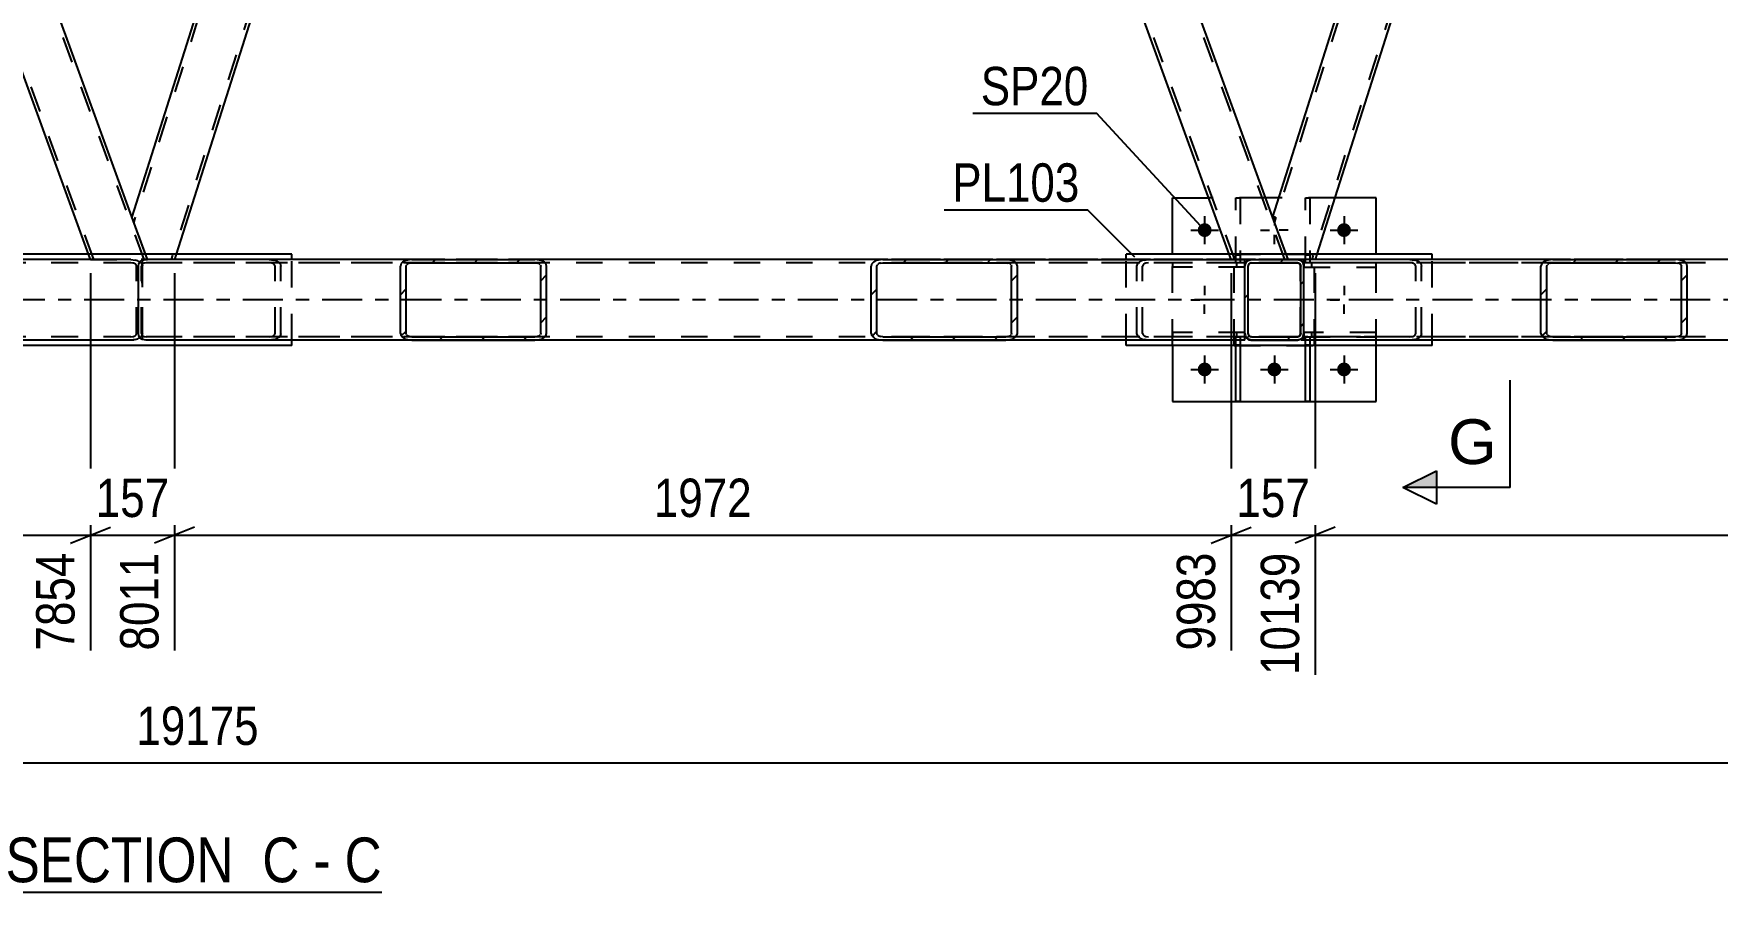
# Model space of a CAD drawing. Header units: millimetres. Extents: x -834 to 355, y -855 to -14.
# Drawn here: x -442.4 to -316.7, y -431.3 to -367.3 of the extents above; entities that cross this region are included whole.
import ezdxf

# ---------------------------------------------------------------- set-up
doc = ezdxf.new("R2010")
doc.units = ezdxf.units.MM
doc.linetypes.add('DXK_LINE_DOT2', pattern=[3.9198, 1.9599, -1.9599])
doc.linetypes.add('DXK_LINE_DOT3', pattern=[5.9187, 2.979, -0.9799, 0.9799, -0.9799])
doc.styles.add('Arial', font='ARIAL.TTF', dxfattribs={"height": 0.2})
doc.styles.add('Arial Narrow', font='ARIALN.TTF', dxfattribs={"height": 0.2})

# ---------------------------------------------------------------- blocks, each defined once
blk = doc.blocks.new('Unknown-570384938-23 - 35208')
at = {"color": 6, "linetype": 'Continuous'}
blk.add_line((-444.48, -431.34), (-416.41, -431.34), dxfattribs=at)
at = {"color": 0, "linetype": 'Continuous'}
for points in [[(-426.37, -430.59), (-426.37, -427.09), (-444.48, -427.09), (-444.48, -430.59)], [(-422.55, -430.59), (-422.55, -427.09), (-425.32, -427.09), (-425.32, -430.59)], [(-420.23, -430.59), (-420.23, -427.09), (-421.5, -427.09), (-421.5, -430.59)], [(-416.41, -430.59), (-416.41, -427.09), (-419.18, -427.09), (-419.18, -430.59)]]:
    blk.add_wipeout(points, dxfattribs=at)
at = {"color": 7, "linetype": 'Continuous', "style": 'Arial Narrow'}
for s, p in [('SECTION ', (-444.48, -430.59)), ('C', (-425.32, -430.59)), ('C', (-419.18, -430.59)), ('-', (-421.5, -430.59))]:
    blk.add_text(s, height=3.34, dxfattribs=at).set_placement(p)
blk = doc.blocks.new('Part-570384938-35345 - 35208')
at = {"color": 2, "linetype": 'Continuous'}
for p, q in [((-423.13, -383.72), (-445.99, -383.72)), ((-445.99, -384.12), (-445.99, -383.72)), ((-423.13, -384.12), (-423.13, -383.72)), ((-445.99, -390.52), (-445.99, -390.12)), ((-423.13, -390.52), (-445.99, -390.52)), ((-423.13, -390.52), (-423.13, -390.12))]:
    blk.add_line(p, q, dxfattribs=at)
at = {"color": 7, "linetype": 'DXK_LINE_DOT2'}
for p, q in [((-445.99, -390.12), (-445.99, -384.12)), ((-423.13, -390.12), (-423.13, -384.12))]:
    blk.add_line(p, q, dxfattribs=at)
blk = doc.blocks.new('Part-570384938-35337 - 35208')
at = {"linetype": 'Continuous'}
h = blk.add_hatch(dxfattribs=at)
h.set_pattern_fill('', scale=0.7, style=0, pattern_type=0)
h.set_pattern_definition([(45, (-414.9538, -389.8246), (-1.57154, 1.57154), [])])
h.paths.add_polyline_path([(-415.02, -389.64), (-414.95, -389.82), (-414.76, -389.98), (-414.48, -390.08), (-414.15, -390.12), (-404.98, -390.12), (-404.64, -390.08), (-404.36, -389.98), (-404.17, -389.82), (-404.1, -389.64), (-404.1, -384.6), (-404.17, -384.42), (-404.36, -384.26), (-404.64, -384.16), (-404.98, -384.12), (-414.15, -384.12), (-414.48, -384.16), (-414.76, -384.26), (-414.95, -384.42), (-415.02, -384.6)])
h.paths.add_polyline_path([(-414.55, -384.51), (-414.46, -384.43), (-414.31, -384.38), (-414.15, -384.36), (-404.98, -384.36), (-404.81, -384.38), (-404.67, -384.43), (-404.57, -384.51), (-404.54, -384.6), (-404.54, -389.64), (-404.57, -389.73), (-404.67, -389.81), (-404.81, -389.86), (-404.98, -389.88), (-414.15, -389.88), (-414.31, -389.86), (-414.46, -389.81), (-414.55, -389.73), (-414.58, -389.64), (-414.58, -384.6)])
at = {"color": 2, "linetype": 'Continuous'}
for p, q in [((-434.56, -384.6), (-434.53, -384.42)), ((-434.53, -384.42), (-434.43, -384.26)), ((-434.43, -384.26), (-434.29, -384.16)), ((-434.29, -384.16), (-434.27, -384.15)), ((-434.27, -384.15), (-433.98, -384.12)), ((-414.15, -384.12), (-433.98, -384.12)), ((-414.95, -384.42), (-415.02, -384.6)), ((-414.58, -384.6), (-414.55, -384.51)), ((-414.15, -384.12), (-414.48, -384.16)), ((-414.31, -384.38), (-414.15, -384.36)), ((-414.15, -384.12), (-404.98, -384.12)), ((-414.15, -384.36), (-404.98, -384.36)), ((-404.64, -384.16), (-404.98, -384.12)), ((-404.98, -384.36), (-404.81, -384.38)), ((-404.57, -384.51), (-404.54, -384.6)), ((-404.1, -384.6), (-404.17, -384.42)), ((-434.56, -389.64), (-434.56, -384.6)), ((-415.02, -389.64), (-415.02, -384.6)), ((-414.58, -389.64), (-414.58, -384.6)), ((-404.54, -389.64), (-404.54, -384.6)), ((-404.1, -389.64), (-404.1, -384.6)), ((-434.53, -389.82), (-434.56, -389.64)), ((-434.43, -389.98), (-434.53, -389.82)), ((-434.29, -390.08), (-434.43, -389.98)), ((-434.27, -390.09), (-434.29, -390.08)), ((-433.98, -390.12), (-434.27, -390.09)), ((-414.15, -390.12), (-433.98, -390.12)), ((-415.02, -389.64), (-414.95, -389.82)), ((-414.55, -389.73), (-414.58, -389.64)), ((-414.48, -390.08), (-414.15, -390.12)), ((-414.15, -389.88), (-414.31, -389.86)), ((-414.15, -389.88), (-404.98, -389.88)), ((-414.15, -390.12), (-404.98, -390.12)), ((-404.81, -389.86), (-404.98, -389.88)), ((-404.98, -390.12), (-404.64, -390.08)), ((-404.54, -389.64), (-404.57, -389.73)), ((-404.17, -389.82), (-404.1, -389.64))]:
    blk.add_line(p, q, dxfattribs=at)
at = {"color": 7, "linetype": 'DXK_LINE_DOT2'}
for p, q in [((-434.32, -384.51), (-434.34, -384.6)), ((-434.28, -384.43), (-434.32, -384.51)), ((-434.14, -384.38), (-434.28, -384.43)), ((-434.28, -389.81), (-434.28, -384.43)), ((-434.27, -390.09), (-434.27, -384.15)), ((-433.98, -384.36), (-434.14, -384.38)), ((-404.98, -384.36), (-433.98, -384.36)), ((-424.8, -384.12), (-424.47, -384.16)), ((-424.64, -384.38), (-424.8, -384.36)), ((-424.37, -384.6), (-424.4, -384.51)), ((-424, -384.42), (-423.93, -384.6)), ((-404.98, -384.12), (-414.15, -384.12)), ((-434.34, -389.64), (-434.34, -384.6)), ((-424.37, -389.64), (-424.37, -384.6)), ((-423.93, -389.64), (-423.93, -384.6)), ((-434.34, -389.64), (-434.32, -389.73)), ((-434.32, -389.73), (-434.28, -389.81)), ((-434.28, -389.81), (-434.14, -389.86)), ((-434.14, -389.86), (-433.98, -389.88)), ((-404.98, -389.88), (-433.98, -389.88)), ((-424.8, -389.88), (-424.64, -389.86)), ((-424.47, -390.08), (-424.8, -390.12)), ((-424.4, -389.73), (-424.37, -389.64)), ((-423.93, -389.64), (-424, -389.82)), ((-404.98, -390.12), (-414.15, -390.12))]:
    blk.add_line(p, q, dxfattribs=at)
for centre, radius, start, end in [((-424.71, -384.78), 0.409, 41.9363, 80.4819), ((-424.61, -384.96), 0.817, 41.9363, 80.4819), ((-424.71, -389.46), 0.409, 279.5182, 318.0638), ((-424.61, -389.28), 0.817, 279.5182, 318.0638)]:
    blk.add_arc(centre, radius, start, end, dxfattribs=at)
at = {"color": 2, "linetype": 'Continuous'}
for centre, radius, start, end in [((-414.35, -384.96), 0.817, 99.5182, 138.0638), ((-414.25, -384.78), 0.409, 99.5182, 138.0638), ((-404.88, -384.78), 0.409, 41.9363, 80.4819), ((-404.78, -384.96), 0.817, 41.9363, 80.4819), ((-414.35, -389.28), 0.817, 221.9363, 260.4819), ((-414.25, -389.46), 0.409, 221.9363, 260.4819), ((-404.88, -389.46), 0.409, 279.5182, 318.0638), ((-404.78, -389.28), 0.817, 279.5182, 318.0638)]:
    blk.add_arc(centre, radius, start, end, dxfattribs=at)
blk = doc.blocks.new('Part-570384938-35296 - 35208')
at = {"color": 7, "linetype": 'DXK_LINE_DOT2'}
for p, q in [((-392.07, -265.12), (-396.32, -265.12)), ((-396.32, -265.12), (-396.28, -265.12)), ((-395.16, -268.33), (-396.32, -265.12)), ((-352.75, -384.12), (-396.07, -265.12)), ((-349.01, -384.12), (-392.32, -265.12)), ((-391.92, -265.52), (-392.07, -265.12)), ((-348.75, -384.12), (-349.92, -380.92)), ((-353.01, -384.12), (-353.16, -383.72)), ((-353.01, -384.12), (-348.75, -384.12))]:
    blk.add_line(p, q, dxfattribs=at)
at = {"color": 2, "linetype": 'Continuous'}
for p, q in [((-349.92, -380.92), (-391.92, -265.52)), ((-353.16, -383.72), (-395.16, -268.33))]:
    blk.add_line(p, q, dxfattribs=at)
blk = doc.blocks.new('Part-570384938-35277 - 35208')
at = {"linetype": 'Continuous'}
h = blk.add_hatch(dxfattribs=at)
h.set_pattern_fill('', scale=0.7, style=0, pattern_type=0)
h.set_pattern_definition([(45, (-379.8158, -389.8246), (-1.57154, 1.57154), [])])
h.paths.add_polyline_path([(-379.88, -389.64), (-379.82, -389.82), (-379.63, -389.98), (-379.34, -390.08), (-379.01, -390.12), (-369.84, -390.12), (-369.5, -390.08), (-369.22, -389.98), (-369.03, -389.82), (-368.96, -389.64), (-368.96, -384.6), (-369.03, -384.42), (-369.22, -384.26), (-369.5, -384.16), (-369.84, -384.12), (-379.01, -384.12), (-379.34, -384.16), (-379.63, -384.26), (-379.82, -384.42), (-379.88, -384.6)])
h.paths.add_polyline_path([(-379.41, -384.51), (-379.32, -384.43), (-379.18, -384.38), (-379.01, -384.36), (-369.84, -384.36), (-369.67, -384.38), (-369.53, -384.43), (-369.43, -384.51), (-369.4, -384.6), (-369.4, -389.64), (-369.43, -389.73), (-369.53, -389.81), (-369.67, -389.86), (-369.84, -389.88), (-379.01, -389.88), (-379.18, -389.86), (-379.32, -389.81), (-379.41, -389.73), (-379.45, -389.64), (-379.45, -384.6)])
at = {"color": 2, "linetype": 'Continuous'}
for p, q in [((-379.82, -384.42), (-379.88, -384.6)), ((-379.45, -384.6), (-379.41, -384.51)), ((-379.01, -384.12), (-379.34, -384.16)), ((-379.18, -384.38), (-379.01, -384.36)), ((-379.01, -384.12), (-369.84, -384.12)), ((-379.01, -384.36), (-369.84, -384.36)), ((-369.84, -384.12), (-351.98, -384.12)), ((-369.5, -384.16), (-369.84, -384.12)), ((-369.84, -384.36), (-369.67, -384.38)), ((-369.43, -384.51), (-369.4, -384.6)), ((-368.96, -384.6), (-369.03, -384.42)), ((-351.98, -384.12), (-351.98, -384.16)), ((-351.98, -384.6), (-351.98, -384.16)), ((-379.88, -389.64), (-379.88, -384.6)), ((-379.45, -389.64), (-379.45, -384.6)), ((-369.4, -389.64), (-369.4, -384.6)), ((-368.96, -389.64), (-368.96, -384.6)), ((-379.88, -389.64), (-379.82, -389.82)), ((-379.41, -389.73), (-379.45, -389.64)), ((-379.34, -390.08), (-379.01, -390.12)), ((-379.01, -389.88), (-379.18, -389.86)), ((-379.01, -389.88), (-369.84, -389.88)), ((-379.01, -390.12), (-369.84, -390.12)), ((-369.67, -389.86), (-369.84, -389.88)), ((-369.84, -390.12), (-369.5, -390.08)), ((-351.98, -390.12), (-369.84, -390.12)), ((-369.4, -389.64), (-369.43, -389.73)), ((-369.03, -389.82), (-368.96, -389.64)), ((-351.98, -390.12), (-351.98, -389.64))]:
    blk.add_line(p, q, dxfattribs=at)
at = {"color": 7, "linetype": 'DXK_LINE_DOT2'}
for p, q in [((-379.01, -384.12), (-369.84, -384.12)), ((-351.98, -384.36), (-379.01, -384.36)), ((-360.05, -384.6), (-359.99, -384.42)), ((-359.58, -384.51), (-359.62, -384.6)), ((-359.51, -384.16), (-359.18, -384.12)), ((-359.18, -384.36), (-359.35, -384.38)), ((-360.05, -389.64), (-360.05, -384.6)), ((-359.62, -389.64), (-359.62, -384.6)), ((-351.98, -389.64), (-351.98, -384.6)), ((-351.98, -389.88), (-379.01, -389.88)), ((-369.84, -390.12), (-379.01, -390.12)), ((-359.99, -389.82), (-360.05, -389.64)), ((-359.62, -389.64), (-359.58, -389.73)), ((-359.18, -390.12), (-359.51, -390.08)), ((-359.35, -389.86), (-359.18, -389.88)), ((-351.98, -390.12), (-351.98, -389.88))]:
    blk.add_line(p, q, dxfattribs=at)
at = {"color": 2, "linetype": 'Continuous'}
for centre, radius, start, end in [((-379.21, -384.96), 0.817, 99.5182, 138.0638), ((-379.11, -384.78), 0.409, 99.5182, 138.0638), ((-369.74, -384.78), 0.409, 41.9363, 80.4819), ((-369.64, -384.96), 0.817, 41.9363, 80.4819), ((-379.21, -389.28), 0.817, 221.9363, 260.4819), ((-379.11, -389.46), 0.409, 221.9363, 260.4819), ((-369.74, -389.46), 0.409, 279.5182, 318.0638), ((-369.64, -389.28), 0.817, 279.5182, 318.0638)]:
    blk.add_arc(centre, radius, start, end, dxfattribs=at)
at = {"color": 7, "linetype": 'DXK_LINE_DOT2'}
for centre, radius, start, end in [((-359.38, -384.96), 0.817, 99.5182, 138.0638), ((-359.28, -384.78), 0.409, 99.5182, 138.0638), ((-359.38, -389.28), 0.817, 221.9363, 260.4819), ((-359.28, -389.46), 0.409, 221.9363, 260.4819)]:
    blk.add_arc(centre, radius, start, end, dxfattribs=at)
blk = doc.blocks.new('Part-570384938-35279 - 35208')
at = {"linetype": 'Continuous'}
h = blk.add_hatch(dxfattribs=at)
h.set_pattern_fill('', scale=0.7, style=0, pattern_type=0)
h.set_pattern_definition([(45, (-464.95, -389.8246), (-1.57154, 1.57154), [])])
h.paths.add_polyline_path([(-465.02, -389.64), (-464.95, -389.82), (-464.76, -389.98), (-464.48, -390.08), (-464.14, -390.12), (-454.97, -390.12), (-454.64, -390.08), (-454.35, -389.98), (-454.16, -389.82), (-454.1, -389.64), (-454.1, -384.6), (-454.16, -384.42), (-454.35, -384.26), (-454.64, -384.16), (-454.97, -384.12), (-464.14, -384.12), (-464.48, -384.16), (-464.76, -384.26), (-464.95, -384.42), (-465.02, -384.6)])
h.paths.add_polyline_path([(-464.55, -384.51), (-464.45, -384.43), (-464.31, -384.38), (-464.14, -384.36), (-454.97, -384.36), (-454.8, -384.38), (-454.66, -384.43), (-454.57, -384.51), (-454.54, -384.6), (-454.54, -389.64), (-454.57, -389.73), (-454.66, -389.81), (-454.8, -389.86), (-454.97, -389.88), (-464.14, -389.88), (-464.31, -389.86), (-464.45, -389.81), (-464.55, -389.73), (-464.58, -389.64), (-464.58, -384.6)])
at = {"color": 2, "linetype": 'Continuous'}
for p, q in [((-464.95, -384.42), (-465.02, -384.6)), ((-464.58, -384.6), (-464.55, -384.51)), ((-464.14, -384.12), (-464.48, -384.16)), ((-464.31, -384.38), (-464.14, -384.36)), ((-464.14, -384.12), (-454.97, -384.12)), ((-464.14, -384.36), (-454.97, -384.36)), ((-435.14, -384.12), (-454.97, -384.12)), ((-454.64, -384.16), (-454.97, -384.12)), ((-454.97, -384.36), (-454.8, -384.38)), ((-454.57, -384.51), (-454.54, -384.6)), ((-454.1, -384.6), (-454.16, -384.42)), ((-435.14, -384.12), (-434.81, -384.16)), ((-465.02, -389.64), (-465.02, -384.6)), ((-464.58, -389.64), (-464.58, -384.6)), ((-454.54, -389.64), (-454.54, -384.6)), ((-454.1, -389.64), (-454.1, -384.6)), ((-465.02, -389.64), (-464.95, -389.82)), ((-464.55, -389.73), (-464.58, -389.64)), ((-464.48, -390.08), (-464.14, -390.12)), ((-464.14, -389.88), (-464.31, -389.86)), ((-464.14, -389.88), (-454.97, -389.88)), ((-464.14, -390.12), (-454.97, -390.12)), ((-454.8, -389.86), (-454.97, -389.88)), ((-454.97, -390.12), (-454.64, -390.08)), ((-435.14, -390.12), (-454.97, -390.12)), ((-454.54, -389.64), (-454.57, -389.73)), ((-454.16, -389.82), (-454.1, -389.64)), ((-434.81, -390.08), (-435.14, -390.12))]:
    blk.add_line(p, q, dxfattribs=at)
at = {"color": 7, "linetype": 'DXK_LINE_DOT2'}
for p, q in [((-464.14, -384.12), (-454.97, -384.12)), ((-435.14, -384.36), (-464.14, -384.36)), ((-445.19, -384.6), (-445.12, -384.42)), ((-444.72, -384.51), (-444.75, -384.6)), ((-444.65, -384.16), (-444.31, -384.12)), ((-444.31, -384.36), (-444.48, -384.38)), ((-434.98, -384.38), (-435.14, -384.36)), ((-434.71, -384.6), (-434.74, -384.51)), ((-434.34, -384.42), (-434.31, -384.48)), ((-434.31, -384.48), (-434.27, -384.6)), ((-445.19, -389.64), (-445.19, -384.6)), ((-444.75, -389.64), (-444.75, -384.6)), ((-434.71, -389.64), (-434.71, -384.6)), ((-434.27, -389.64), (-434.27, -384.6)), ((-435.14, -389.88), (-464.14, -389.88)), ((-464.14, -390.12), (-454.97, -390.12)), ((-445.12, -389.82), (-445.19, -389.64)), ((-444.75, -389.64), (-444.72, -389.73)), ((-444.31, -390.12), (-444.65, -390.08)), ((-444.48, -389.86), (-444.31, -389.88)), ((-435.14, -389.88), (-434.98, -389.86)), ((-434.74, -389.73), (-434.71, -389.64)), ((-434.28, -389.68), (-434.34, -389.82)), ((-434.27, -389.64), (-434.28, -389.68))]:
    blk.add_line(p, q, dxfattribs=at)
at = {"color": 2, "linetype": 'Continuous'}
for centre, radius, start, end in [((-464.34, -384.96), 0.817, 99.5182, 138.0638), ((-464.24, -384.78), 0.409, 99.5182, 138.0638), ((-454.87, -384.78), 0.409, 41.9363, 80.4819), ((-454.77, -384.96), 0.817, 41.9363, 80.4819), ((-434.94, -384.96), 0.817, 53.52, 80.4819), ((-464.34, -389.28), 0.817, 221.9363, 260.4819), ((-464.24, -389.46), 0.409, 221.9363, 260.4819), ((-454.87, -389.46), 0.409, 279.5182, 318.0638), ((-454.77, -389.28), 0.817, 279.5182, 318.0638), ((-434.94, -389.28), 0.817, 279.5182, 306.4747)]:
    blk.add_arc(centre, radius, start, end, dxfattribs=at)
at = {"color": 7, "linetype": 'DXK_LINE_DOT2'}
for centre, radius, start, end in [((-444.51, -384.96), 0.817, 99.5182, 138.0638), ((-444.41, -384.78), 0.409, 99.5182, 138.0638), ((-435.04, -384.78), 0.409, 41.9363, 80.4819), ((-434.94, -384.96), 0.817, 41.9363, 53.52), ((-444.51, -389.28), 0.817, 221.9363, 260.4819), ((-444.41, -389.46), 0.409, 221.9363, 260.4819), ((-435.04, -389.46), 0.409, 279.5182, 318.0638), ((-434.94, -389.28), 0.817, 306.4747, 318.0638)]:
    blk.add_arc(centre, radius, start, end, dxfattribs=at)
blk = doc.blocks.new('Part-570384938-35287 - 35208')
at = {"linetype": 'Continuous'}
h = blk.add_hatch(dxfattribs=at)
h.set_pattern_fill('', scale=0.7, style=0, pattern_type=0)
h.set_pattern_definition([(45, (-351.8375, -389.9767), (-1.57154, 1.57154), [])])
h.paths.add_polyline_path([(-351.94, -389.82), (-351.84, -389.98), (-351.68, -390.08), (-351.5, -390.12), (-348.06, -390.12), (-347.87, -390.08), (-347.72, -389.98), (-347.61, -389.82), (-347.58, -389.64), (-347.58, -384.6), (-347.61, -384.41), (-347.72, -384.26), (-347.87, -384.15), (-348.06, -384.12), (-351.5, -384.12), (-351.68, -384.15), (-351.84, -384.26), (-351.94, -384.41), (-351.98, -384.6), (-351.98, -389.64)])
h.paths.add_polyline_path([(-351.74, -384.6), (-351.72, -384.51), (-351.67, -384.43), (-351.59, -384.38), (-351.5, -384.36), (-348.06, -384.36), (-347.97, -384.38), (-347.89, -384.43), (-347.84, -384.51), (-347.82, -384.6), (-347.82, -389.64), (-347.84, -389.73), (-347.89, -389.81), (-347.97, -389.86), (-348.06, -389.88), (-351.5, -389.88), (-351.59, -389.86), (-351.67, -389.81), (-351.72, -389.73), (-351.74, -389.64)])
at = {"color": 7, "linetype": 'DXK_LINE_DOT2'}
for p, q in [((-351.98, -384.6), (-351.94, -384.41)), ((-351.72, -384.51), (-351.74, -384.6)), ((-351.67, -384.43), (-351.72, -384.51)), ((-351.68, -384.15), (-351.5, -384.12)), ((-351.59, -384.38), (-351.67, -384.43)), ((-351.5, -384.36), (-351.59, -384.38)), ((-351.5, -384.12), (-348.06, -384.12)), ((-348.06, -384.36), (-351.5, -384.36)), ((-348.06, -384.12), (-347.87, -384.15)), ((-347.97, -384.38), (-348.06, -384.36)), ((-347.89, -384.43), (-347.97, -384.38)), ((-347.84, -384.51), (-347.89, -384.43)), ((-347.82, -384.6), (-347.84, -384.51)), ((-347.61, -384.41), (-347.58, -384.6)), ((-351.98, -389.64), (-351.98, -384.6)), ((-351.74, -389.64), (-351.74, -384.6)), ((-347.82, -389.64), (-347.82, -384.6)), ((-347.58, -389.64), (-347.58, -384.6)), ((-351.94, -389.82), (-351.98, -389.64)), ((-351.74, -389.64), (-351.72, -389.73)), ((-351.72, -389.73), (-351.67, -389.81)), ((-351.5, -390.12), (-351.68, -390.08)), ((-351.67, -389.81), (-351.59, -389.86)), ((-351.59, -389.86), (-351.5, -389.88)), ((-351.5, -389.88), (-348.06, -389.88)), ((-351.5, -390.12), (-348.06, -390.12)), ((-348.06, -389.88), (-347.97, -389.86)), ((-347.87, -390.08), (-348.06, -390.12)), ((-347.97, -389.86), (-347.89, -389.81)), ((-347.89, -389.81), (-347.84, -389.73)), ((-347.84, -389.73), (-347.82, -389.64)), ((-347.58, -389.64), (-347.61, -389.82))]:
    blk.add_line(p, q, dxfattribs=at)
at = {"color": 2, "linetype": 'Continuous'}
for p, q in [((-351.94, -384.41), (-351.98, -384.6)), ((-351.74, -384.6), (-351.72, -384.51)), ((-351.72, -384.51), (-351.67, -384.43)), ((-351.5, -384.12), (-351.68, -384.15)), ((-351.67, -384.43), (-351.59, -384.38)), ((-351.59, -384.38), (-351.5, -384.36)), ((-351.5, -384.12), (-348.06, -384.12)), ((-351.5, -384.36), (-348.06, -384.36)), ((-347.87, -384.15), (-348.06, -384.12)), ((-348.06, -384.36), (-347.97, -384.38)), ((-347.97, -384.38), (-347.89, -384.43)), ((-347.89, -384.43), (-347.84, -384.51)), ((-347.84, -384.51), (-347.82, -384.6)), ((-347.58, -384.6), (-347.61, -384.41)), ((-351.98, -389.64), (-351.98, -384.6)), ((-351.74, -389.64), (-351.74, -384.6)), ((-347.82, -389.64), (-347.82, -384.6)), ((-347.58, -389.64), (-347.58, -384.6)), ((-351.98, -389.64), (-351.94, -389.82)), ((-351.72, -389.73), (-351.74, -389.64)), ((-351.67, -389.81), (-351.72, -389.73)), ((-351.68, -390.08), (-351.5, -390.12)), ((-351.59, -389.86), (-351.67, -389.81)), ((-351.5, -389.88), (-351.59, -389.86)), ((-351.5, -389.88), (-348.06, -389.88)), ((-351.5, -390.12), (-348.06, -390.12)), ((-347.97, -389.86), (-348.06, -389.88)), ((-348.06, -390.12), (-347.87, -390.08)), ((-347.89, -389.81), (-347.97, -389.86)), ((-347.84, -389.73), (-347.89, -389.81)), ((-347.82, -389.64), (-347.84, -389.73)), ((-347.61, -389.82), (-347.58, -389.64))]:
    blk.add_line(p, q, dxfattribs=at)
at = {"color": 7, "linetype": 'DXK_LINE_DOT2'}
for centre, start, end in [((-351.5, -384.6), 112.5, 157.5), ((-348.06, -384.6), 22.5, 67.5), ((-351.5, -389.64), 202.5, 247.5), ((-348.06, -389.64), 292.5, 337.5)]:
    blk.add_arc(centre, 0.48, start, end, dxfattribs=at)
at = {"color": 2, "linetype": 'Continuous'}
for centre, start, end in [((-351.5, -384.6), 112.5, 157.5), ((-348.06, -384.6), 22.5, 67.5), ((-351.5, -389.64), 202.5, 247.5), ((-348.06, -389.64), 292.5, 337.5)]:
    blk.add_arc(centre, 0.48, start, end, dxfattribs=at)
blk = doc.blocks.new('Part-570384938-35336 - 35208')
at = {"linetype": 'Continuous'}
h = blk.add_hatch(dxfattribs=at)
h.set_pattern_fill('', scale=0.7, style=0, pattern_type=0)
h.set_pattern_definition([(45, (-329.8196, -389.8246), (-1.57154, 1.57154), [])])
h.paths.add_polyline_path([(-329.89, -389.64), (-329.82, -389.82), (-329.63, -389.98), (-329.35, -390.08), (-329.01, -390.12), (-319.84, -390.12), (-319.51, -390.08), (-319.22, -389.98), (-319.03, -389.82), (-318.97, -389.64), (-318.97, -384.6), (-319.03, -384.42), (-319.22, -384.26), (-319.51, -384.16), (-319.84, -384.12), (-329.01, -384.12), (-329.35, -384.16), (-329.63, -384.26), (-329.82, -384.42), (-329.89, -384.6)])
h.paths.add_polyline_path([(-329.42, -384.51), (-329.32, -384.43), (-329.18, -384.38), (-329.01, -384.36), (-319.84, -384.36), (-319.67, -384.38), (-319.53, -384.43), (-319.44, -384.51), (-319.4, -384.6), (-319.4, -389.64), (-319.44, -389.73), (-319.53, -389.81), (-319.67, -389.86), (-319.84, -389.88), (-329.01, -389.88), (-329.18, -389.86), (-329.32, -389.81), (-329.42, -389.73), (-329.45, -389.64), (-329.45, -384.6)])
at = {"color": 2, "linetype": 'Continuous'}
for p, q in [((-329.01, -384.12), (-347.58, -384.12)), ((-347.58, -384.6), (-347.58, -384.12)), ((-329.82, -384.42), (-329.89, -384.6)), ((-329.45, -384.6), (-329.42, -384.51)), ((-329.01, -384.12), (-329.35, -384.16)), ((-329.18, -384.38), (-329.01, -384.36)), ((-329.01, -384.12), (-319.84, -384.12)), ((-329.01, -384.36), (-319.84, -384.36)), ((-319.51, -384.16), (-319.84, -384.12)), ((-319.84, -384.36), (-319.67, -384.38)), ((-319.44, -384.51), (-319.4, -384.6)), ((-318.97, -384.6), (-319.03, -384.42)), ((-329.89, -389.64), (-329.89, -384.6)), ((-329.45, -389.64), (-329.45, -384.6)), ((-319.4, -389.64), (-319.4, -384.6)), ((-318.97, -389.64), (-318.97, -384.6)), ((-347.58, -390.08), (-347.58, -389.64)), ((-347.58, -390.12), (-347.58, -390.08)), ((-329.01, -390.12), (-347.58, -390.12)), ((-329.89, -389.64), (-329.82, -389.82)), ((-329.42, -389.73), (-329.45, -389.64)), ((-329.35, -390.08), (-329.01, -390.12)), ((-329.01, -389.88), (-329.18, -389.86)), ((-329.01, -389.88), (-319.84, -389.88)), ((-329.01, -390.12), (-319.84, -390.12)), ((-319.67, -389.86), (-319.84, -389.88)), ((-319.84, -390.12), (-319.51, -390.08)), ((-319.4, -389.64), (-319.44, -389.73)), ((-319.03, -389.82), (-318.97, -389.64))]:
    blk.add_line(p, q, dxfattribs=at)
at = {"color": 7, "linetype": 'DXK_LINE_DOT2'}
for p, q in [((-319.84, -384.36), (-347.58, -384.36)), ((-347.58, -384.43), (-347.58, -384.42)), ((-339.67, -384.12), (-339.34, -384.16)), ((-339.5, -384.38), (-339.67, -384.36)), ((-339.23, -384.6), (-339.27, -384.51)), ((-338.86, -384.42), (-338.8, -384.6)), ((-319.84, -384.12), (-329.01, -384.12)), ((-347.58, -389.64), (-347.58, -384.6)), ((-339.23, -389.64), (-339.23, -384.6)), ((-338.8, -389.64), (-338.8, -384.6)), ((-347.58, -389.86), (-347.58, -389.82)), ((-319.84, -389.88), (-347.58, -389.88)), ((-339.67, -389.88), (-339.5, -389.86)), ((-339.34, -390.08), (-339.67, -390.12)), ((-339.27, -389.73), (-339.23, -389.64)), ((-338.8, -389.64), (-338.86, -389.82)), ((-319.84, -390.12), (-329.01, -390.12))]:
    blk.add_line(p, q, dxfattribs=at)
for centre, radius, start, end in [((-339.57, -384.78), 0.409, 41.9363, 80.4819), ((-339.47, -384.96), 0.817, 41.9363, 80.4819), ((-339.57, -389.46), 0.409, 279.5182, 318.0638), ((-339.47, -389.28), 0.817, 279.5182, 318.0638)]:
    blk.add_arc(centre, radius, start, end, dxfattribs=at)
at = {"color": 2, "linetype": 'Continuous'}
for centre, radius, start, end in [((-329.21, -384.96), 0.817, 99.5182, 138.0638), ((-329.11, -384.78), 0.409, 99.5182, 138.0638), ((-319.74, -384.78), 0.409, 41.9363, 80.4819), ((-319.64, -384.96), 0.817, 41.9363, 80.4819), ((-329.21, -389.28), 0.817, 221.9363, 260.4819), ((-329.11, -389.46), 0.409, 221.9363, 260.4819), ((-319.74, -389.46), 0.409, 279.5182, 318.0638), ((-319.64, -389.28), 0.817, 279.5182, 318.0638)]:
    blk.add_arc(centre, radius, start, end, dxfattribs=at)
blk = doc.blocks.new('Part-570384938-35290 - 35208')
at = {"color": 7, "linetype": 'DXK_LINE_DOT2'}
for p, q in [((-312.95, -265.12), (-349.78, -381.29)), ((-313.2, -265.12), (-313.33, -265.52)), ((-311.19, -265.12), (-313.2, -265.12)), ((-313.2, -265.12), (-313.16, -265.12)), ((-311.04, -265.52), (-311.19, -265.12)), ((-310.16, -267.96), (-346.99, -384.12)), ((-310.02, -268.33), (-310.24, -267.73)), ((-348.75, -384.12), (-348.9, -383.72)), ((-346.74, -384.12), (-348.75, -384.12)), ((-346.61, -383.72), (-346.74, -384.12))]:
    blk.add_line(p, q, dxfattribs=at)
at = {"color": 2, "linetype": 'Continuous'}
for p, q in [((-313.33, -265.52), (-349.92, -380.92)), ((-310.29, -267.59), (-311.04, -265.52)), ((-310.02, -268.33), (-310.29, -267.59)), ((-310.02, -268.33), (-346.61, -383.72)), ((-348.9, -383.72), (-349.92, -380.92))]:
    blk.add_line(p, q, dxfattribs=at)
blk = doc.blocks.new('Part-570384938-35291 - 35208')
at = {"color": 7, "linetype": 'DXK_LINE_DOT2'}
for p, q in [((-398.08, -265.12), (-434.92, -381.29)), ((-398.34, -265.12), (-398.46, -265.52)), ((-396.32, -265.12), (-398.34, -265.12)), ((-398.34, -265.12), (-398.3, -265.12)), ((-396.18, -265.52), (-396.32, -265.12)), ((-395.29, -267.96), (-432.13, -384.12)), ((-395.16, -268.33), (-395.37, -267.73)), ((-433.89, -384.12), (-434.03, -383.72)), ((-431.87, -384.12), (-433.89, -384.12)), ((-431.75, -383.72), (-431.87, -384.12))]:
    blk.add_line(p, q, dxfattribs=at)
at = {"color": 2, "linetype": 'Continuous'}
for p, q in [((-398.46, -265.52), (-435.05, -380.92)), ((-395.42, -267.59), (-396.18, -265.52)), ((-395.16, -268.33), (-395.42, -267.59)), ((-395.16, -268.33), (-431.75, -383.72)), ((-434.03, -383.72), (-435.05, -380.92))]:
    blk.add_line(p, q, dxfattribs=at)
blk = doc.blocks.new('Part-570384938-35344 - 35208')
at = {"color": 2, "linetype": 'Continuous'}
for p, q in [((-338, -383.72), (-360.85, -383.72)), ((-360.85, -384.12), (-360.85, -383.72)), ((-338, -384.12), (-338, -383.72)), ((-360.85, -390.52), (-360.85, -390.12)), ((-338, -390.52), (-360.85, -390.52)), ((-338, -390.52), (-338, -390.12))]:
    blk.add_line(p, q, dxfattribs=at)
at = {"color": 7, "linetype": 'DXK_LINE_DOT2'}
for p, q in [((-360.85, -390.12), (-360.85, -384.12)), ((-338, -390.12), (-338, -384.12))]:
    blk.add_line(p, q, dxfattribs=at)
blk = doc.blocks.new('Part-570384938-35297 - 35208')
at = {"color": 7, "linetype": 'DXK_LINE_DOT2'}
for p, q in [((-477.2, -265.12), (-481.46, -265.12)), ((-481.46, -265.12), (-481.42, -265.12)), ((-480.29, -268.33), (-481.46, -265.12)), ((-437.89, -384.12), (-481.2, -265.12)), ((-434.14, -384.12), (-477.45, -265.12)), ((-477.05, -265.52), (-477.2, -265.12)), ((-433.89, -384.12), (-435.05, -380.92)), ((-438.14, -384.12), (-438.29, -383.72)), ((-438.14, -384.12), (-433.89, -384.12))]:
    blk.add_line(p, q, dxfattribs=at)
at = {"color": 2, "linetype": 'Continuous'}
for p, q in [((-435.05, -380.92), (-477.05, -265.52)), ((-438.29, -383.72), (-480.29, -268.33))]:
    blk.add_line(p, q, dxfattribs=at)
blk = doc.blocks.new('Part-570384938-35306 - 35208')
at = {"color": 7, "linetype": 'DXK_LINE_DOT2'}
for p, q in [((-74.59, -384.36), (-752.31, -384.36)), ((-74.59, -384.12), (-701.39, -384.12)), ((-404.97, -384.12), (-464.15, -384.12)), ((-319.84, -384.12), (-379.01, -384.12)), ((-74.59, -389.88), (-752.31, -389.88)), ((-74.59, -390.12), (-701.39, -390.12)), ((-423.13, -390.12), (-445.99, -390.12)), ((-338, -390.12), (-360.85, -390.12))]:
    blk.add_line(p, q, dxfattribs=at)
at = {"color": 2, "linetype": 'Continuous'}
for p, q in [((-379.01, -384.12), (-404.97, -384.12)), ((-293.88, -384.12), (-319.84, -384.12)), ((-360.85, -390.12), (-423.13, -390.12)), ((-275.72, -390.12), (-338, -390.12))]:
    blk.add_line(p, q, dxfattribs=at)
at = {"color": 7, "linetype": 'DXK_LINE_DOT3'}
blk.add_line((-74.59, -387.12), (-752.31, -387.12), dxfattribs=at)
blk = doc.blocks.new('Part-570384938-35368 - 35208')
at = {"color": 7, "linetype": 'DXK_LINE_DOT2'}
for p, q in [((-351.96, -384.43), (-351.99, -384.6)), ((-351.99, -384.6), (-351.96, -384.43)), ((-351.95, -384.41), (-351.96, -384.43)), ((-351.96, -384.43), (-351.95, -384.41)), ((-351.73, -384.51), (-351.75, -384.6)), ((-351.68, -384.43), (-351.73, -384.51)), ((-351.51, -384.12), (-351.69, -384.15)), ((-351.69, -384.15), (-351.51, -384.12)), ((-351.6, -384.38), (-351.68, -384.43)), ((-351.51, -384.36), (-351.6, -384.38)), ((-348.07, -384.12), (-351.51, -384.12)), ((-348.07, -384.36), (-351.51, -384.36)), ((-347.89, -384.15), (-348.07, -384.12)), ((-348.07, -384.12), (-347.89, -384.15)), ((-347.98, -384.38), (-348.07, -384.36)), ((-347.9, -384.43), (-347.98, -384.38)), ((-347.85, -384.51), (-347.9, -384.43)), ((-347.83, -384.6), (-347.85, -384.51)), ((-347.62, -384.43), (-347.63, -384.41)), ((-347.63, -384.41), (-347.62, -384.43)), ((-347.59, -384.6), (-347.62, -384.43)), ((-347.62, -384.43), (-347.59, -384.6)), ((-351.99, -389.64), (-351.99, -384.6)), ((-351.75, -389.64), (-351.75, -384.6)), ((-347.83, -389.64), (-347.83, -384.6)), ((-347.59, -389.64), (-347.59, -384.6)), ((-351.99, -389.64), (-351.95, -389.82)), ((-351.95, -389.82), (-351.99, -389.64)), ((-351.75, -389.64), (-351.73, -389.73)), ((-351.73, -389.73), (-351.68, -389.81)), ((-351.69, -390.08), (-351.51, -390.12)), ((-351.51, -390.12), (-351.69, -390.08)), ((-351.68, -389.81), (-351.6, -389.86)), ((-351.6, -389.86), (-351.51, -389.88)), ((-348.07, -389.88), (-351.51, -389.88)), ((-348.07, -390.12), (-351.51, -390.12)), ((-348.07, -389.88), (-347.98, -389.86)), ((-348.07, -390.12), (-347.89, -390.08)), ((-347.89, -390.08), (-348.07, -390.12)), ((-347.98, -389.86), (-347.9, -389.81)), ((-347.9, -389.81), (-347.85, -389.73)), ((-347.85, -389.73), (-347.83, -389.64)), ((-347.63, -389.82), (-347.59, -389.64)), ((-347.59, -389.64), (-347.63, -389.82))]:
    blk.add_line(p, q, dxfattribs=at)
at = {"color": 7, "linetype": 'DXK_LINE_DOT3'}
blk.add_line((-349.79, -387.12), (-349.79, -387.12), dxfattribs=at)
at = {"color": 7, "linetype": 'DXK_LINE_DOT2'}
for centre, start, end in [((-351.51, -384.6), 112.5, 157.5), ((-351.51, -384.6), 112.5, 157.5), ((-348.07, -384.6), 22.5, 67.5), ((-348.07, -384.6), 22.5, 67.5), ((-351.51, -389.64), 202.5, 247.5), ((-351.51, -389.64), 202.5, 247.5), ((-348.07, -389.64), 292.5, 337.5), ((-348.07, -389.64), 292.5, 337.5)]:
    blk.add_arc(centre, 0.48, start, end, dxfattribs=at)
blk = doc.blocks.new('Part-570384938-35369 - 35208')
at = {"color": 7, "linetype": 'DXK_LINE_DOT2'}
for p, q in [((-352.79, -390.52), (-352.79, -383.72)), ((-352.79, -383.72), (-346.79, -383.72)), ((-346.79, -390.52), (-346.79, -383.72)), ((-352.79, -390.52), (-346.79, -390.52))]:
    blk.add_line(p, q, dxfattribs=at)
blk = doc.blocks.new('Part-570384938-35370 - 35208')
at = {"color": 7, "linetype": 'DXK_LINE_DOT2'}
for p, q in [((-347.46, -390.52), (-347.46, -389.88)), ((-347.46, -389.88), (-347.14, -389.88)), ((-347.46, -390.48), (-347.14, -390.48)), ((-347.14, -389.88), (-347.14, -390.52))]:
    blk.add_line(p, q, dxfattribs=at)
at = {"color": 2, "linetype": 'Continuous'}
for p, q in [((-347.46, -394.72), (-347.46, -390.52)), ((-347.14, -390.52), (-347.14, -394.72)), ((-347.14, -394.72), (-347.46, -394.72))]:
    blk.add_line(p, q, dxfattribs=at)
blk = doc.blocks.new('Part-570384938-35371 - 35208')
at = {"color": 7, "linetype": 'DXK_LINE_DOT2'}
for p, q in [((-352.66, -390.52), (-352.66, -389.88)), ((-352.66, -389.88), (-352.34, -389.88)), ((-352.66, -390.48), (-352.34, -390.48)), ((-352.34, -389.88), (-352.34, -390.52))]:
    blk.add_line(p, q, dxfattribs=at)
at = {"color": 2, "linetype": 'Continuous'}
for p, q in [((-352.66, -394.72), (-352.66, -390.52)), ((-352.34, -390.52), (-352.34, -394.72)), ((-352.34, -394.72), (-352.66, -394.72))]:
    blk.add_line(p, q, dxfattribs=at)
blk = doc.blocks.new('Part-570384938-35372 - 35208')
at = {"color": 7, "linetype": 'DXK_LINE_DOT2'}
for p, q in [((-347.46, -384.36), (-347.46, -379.52)), ((-347.46, -379.52), (-347.14, -379.52)), ((-347.14, -379.52), (-347.14, -384.36)), ((-347.46, -383.76), (-347.14, -383.76)), ((-347.14, -384.36), (-347.46, -384.36))]:
    blk.add_line(p, q, dxfattribs=at)
blk = doc.blocks.new('Part-570384938-35373 - 35208')
at = {"color": 7, "linetype": 'DXK_LINE_DOT2'}
for p, q in [((-352.66, -384.36), (-352.66, -379.52)), ((-352.66, -379.52), (-352.34, -379.52)), ((-352.34, -379.52), (-352.34, -384.36)), ((-352.66, -383.76), (-352.34, -383.76)), ((-352.34, -384.36), (-352.66, -384.36))]:
    blk.add_line(p, q, dxfattribs=at)
blk = doc.blocks.new('Part-570384938-35374 - 35208')
at = {"color": 7, "linetype": 'DXK_LINE_DOT2'}
for p, q in [((-342.19, -389.56), (-347.59, -389.56)), ((-347.59, -389.56), (-347.59, -389.88)), ((-347.59, -389.88), (-342.19, -389.88)), ((-346.99, -389.88), (-346.99, -389.56)), ((-342.19, -389.88), (-342.19, -389.56))]:
    blk.add_line(p, q, dxfattribs=at)
blk = doc.blocks.new('Part-570384938-35375 - 35208')
at = {"color": 7, "linetype": 'DXK_LINE_DOT2'}
for p, q in [((-342.19, -384.36), (-347.59, -384.36)), ((-347.59, -384.36), (-347.59, -384.68)), ((-346.99, -384.68), (-346.99, -384.36)), ((-342.19, -384.68), (-342.19, -384.36)), ((-347.59, -384.68), (-342.19, -384.68))]:
    blk.add_line(p, q, dxfattribs=at)
blk = doc.blocks.new('Part-570384938-35376 - 35208')
at = {"color": 7, "linetype": 'DXK_LINE_DOT2'}
for p, q in [((-351.99, -389.56), (-357.39, -389.56)), ((-357.39, -389.56), (-357.39, -389.88)), ((-351.99, -389.88), (-357.39, -389.88)), ((-352.59, -389.88), (-352.59, -389.56)), ((-351.99, -389.88), (-351.99, -389.56))]:
    blk.add_line(p, q, dxfattribs=at)
blk = doc.blocks.new('Part-570384938-35377 - 35208')
at = {"color": 7, "linetype": 'DXK_LINE_DOT2'}
for p, q in [((-351.99, -384.36), (-357.39, -384.36)), ((-357.39, -384.36), (-357.39, -384.68)), ((-352.59, -384.68), (-352.59, -384.36)), ((-351.99, -384.68), (-351.99, -384.36)), ((-351.99, -384.68), (-357.39, -384.68))]:
    blk.add_line(p, q, dxfattribs=at)
blk = doc.blocks.new('Part-570384938-35378 - 35208')
at = {"color": 2, "linetype": 'Continuous'}
for p, q in [((-357.39, -383.72), (-357.39, -379.52)), ((-357.39, -379.52), (-354.69, -379.52)), ((-349.48, -379.52), (-350.43, -379.52)), ((-342.19, -379.52), (-345.28, -379.52)), ((-342.19, -383.72), (-342.19, -379.52)), ((-357.39, -390.52), (-357.39, -394.72)), ((-342.19, -394.72), (-342.19, -390.52)), ((-357.39, -394.72), (-342.19, -394.72))]:
    blk.add_line(p, q, dxfattribs=at)
at = {"color": 7, "linetype": 'DXK_LINE_DOT2'}
for p, q in [((-350.43, -379.52), (-354.69, -379.52)), ((-345.28, -379.52), (-349.48, -379.52)), ((-357.39, -390.52), (-357.39, -383.72)), ((-342.19, -390.52), (-342.19, -383.72))]:
    blk.add_line(p, q, dxfattribs=at)
blk = doc.blocks.new('Bolt-570384938-35548 - 35208')
at = {"linetype": 'Continuous'}
for points in [[(-354.47, -381.92, -1), (-355.51, -381.92, -1)], [(-344.07, -381.92, -1), (-345.11, -381.92, -1)], [(-354.47, -392.32, -1), (-355.51, -392.32, -1)], [(-349.27, -392.32, -1), (-350.31, -392.32, -1)], [(-344.07, -392.32, -1), (-345.11, -392.32, -1)]]:
    blk.add_hatch(color=1, dxfattribs=at).paths.add_polyline_path(points)
at = {"color": 1, "linetype": 'Continuous'}
for p, q in [((-356.03, -381.92), (-353.95, -381.92)), ((-354.99, -380.88), (-354.99, -382.96)), ((-350.83, -381.92), (-350.14, -381.92)), ((-349.79, -380.88), (-349.79, -381.57)), ((-348.75, -381.92), (-349.44, -381.92)), ((-345.63, -381.92), (-343.55, -381.92)), ((-344.59, -380.88), (-344.59, -382.96)), ((-349.79, -382.96), (-349.79, -382.26)), ((-354.99, -386.08), (-354.99, -386.77)), ((-344.59, -386.08), (-344.59, -386.77)), ((-356.03, -387.12), (-355.34, -387.12)), ((-354.99, -388.16), (-354.99, -387.46)), ((-353.95, -387.12), (-354.64, -387.12)), ((-345.63, -387.12), (-344.94, -387.12)), ((-344.59, -388.16), (-344.59, -387.46)), ((-343.55, -387.12), (-344.24, -387.12)), ((-354.99, -391.28), (-354.99, -393.36)), ((-349.79, -391.28), (-349.79, -393.36)), ((-344.59, -391.28), (-344.59, -393.36)), ((-356.03, -392.32), (-353.95, -392.32)), ((-350.83, -392.32), (-348.75, -392.32)), ((-345.63, -392.32), (-343.55, -392.32))]:
    blk.add_line(p, q, dxfattribs=at)
blk = doc.blocks.new('StraightDimension-570384938-49467 - 35208')
at = {"color": 7, "linetype": 'Continuous'}
blk.add_line((-798.61, -421.69), (-61.69, -421.69), dxfattribs=at)
at = {"color": 0}
blk.add_wipeout([(-424.98, -420.94), (-424.98, -416.74), (-435.32, -416.74), (-435.32, -420.94)], dxfattribs=at)
at = {"color": 3, "style": 'Arial Narrow'}
blk.add_text('19175', height=2.863, dxfattribs=at).set_placement((-434.72, -420.34))
blk = doc.blocks.new('StraightDimension-570384938-47702 - 35208')
at = {"color": 7, "linetype": 'Continuous'}
for p, q in [((-517.01, -385.12), (-517.01, -413.29)), ((-438.14, -385.12), (-438.14, -413.29)), ((-515.51, -404.08), (-518.51, -405.28)), ((-439.64, -405.28), (-436.64, -404.08)), ((-517.01, -404.68), (-438.14, -404.68))]:
    blk.add_line(p, q, dxfattribs=at)
at = {"color": 0}
blk.add_wipeout([(-473.32, -403.93), (-473.32, -399.73), (-481.83, -399.73), (-481.83, -403.93)], dxfattribs=at)
at = {"color": 3, "style": 'Arial Narrow'}
blk.add_text('1972', height=2.863, dxfattribs=at).set_placement((-481.23, -403.33))
at = {"color": 0, "linetype": 'Continuous'}
blk.add_wipeout([(-438.74, -405.38), (-442.94, -405.38), (-442.94, -413.89), (-438.74, -413.89)], dxfattribs=at)
at = {"color": 3, "linetype": 'Continuous', "style": 'Arial Narrow'}
blk.add_text('7854', height=2.863, rotation=90.0002, dxfattribs=at).set_placement((-439.34, -413.29))
blk = doc.blocks.new('StraightDimension-570384938-47700 - 35208')
at = {"color": 7, "linetype": 'Continuous'}
for p, q in [((-431.87, -385.12), (-431.87, -413.29)), ((-353.01, -385.12), (-353.01, -413.29)), ((-430.37, -404.08), (-433.37, -405.28)), ((-354.51, -405.28), (-351.51, -404.08)), ((-431.87, -404.68), (-353.01, -404.68))]:
    blk.add_line(p, q, dxfattribs=at)
at = {"color": 0}
blk.add_wipeout([(-388.19, -403.93), (-388.19, -399.73), (-396.7, -399.73), (-396.7, -403.93)], dxfattribs=at)
at = {"color": 3, "style": 'Arial Narrow'}
blk.add_text('1972', height=2.863, dxfattribs=at).set_placement((-396.1, -403.33))
at = {"color": 0, "linetype": 'Continuous'}
blk.add_wipeout([(-353.61, -405.38), (-357.81, -405.38), (-357.81, -413.89), (-353.61, -413.89)], dxfattribs=at)
at = {"color": 3, "linetype": 'Continuous', "style": 'Arial Narrow'}
blk.add_text('9983', height=2.863, rotation=90.0002, dxfattribs=at).set_placement((-354.21, -413.29))
blk = doc.blocks.new('StraightDimension-570384938-47698 - 35208')
at = {"color": 7, "linetype": 'Continuous'}
for p, q in [((-346.74, -385.12), (-346.74, -415.12)), ((-267.88, -385.12), (-267.88, -415.12)), ((-345.24, -404.08), (-348.24, -405.28)), ((-269.38, -405.28), (-266.38, -404.08)), ((-346.74, -404.68), (-267.88, -404.68))]:
    blk.add_line(p, q, dxfattribs=at)
at = {"color": 0}
blk.add_wipeout([(-303.05, -403.93), (-303.05, -399.73), (-311.56, -399.73), (-311.56, -403.93)], dxfattribs=at)
at = {"color": 3, "style": 'Arial Narrow'}
blk.add_text('1972', height=2.863, dxfattribs=at).set_placement((-310.96, -403.33))
at = {"color": 0, "linetype": 'Continuous'}
blk.add_wipeout([(-268.48, -405.38), (-272.68, -405.38), (-272.68, -415.72), (-268.48, -415.72)], dxfattribs=at)
at = {"color": 3, "linetype": 'Continuous', "style": 'Arial Narrow'}
blk.add_text('12111', height=2.863, rotation=90.0002, dxfattribs=at).set_placement((-269.08, -415.12))
blk = doc.blocks.new('StraightDimension-570384938-47699 - 35208')
at = {"color": 7, "linetype": 'Continuous'}
for p, q in [((-353.01, -385.12), (-353.01, -413.29)), ((-346.74, -385.12), (-346.74, -415.12)), ((-354.51, -405.28), (-351.51, -404.08)), ((-345.24, -404.08), (-348.24, -405.28)), ((-353.01, -404.68), (-346.74, -404.68))]:
    blk.add_line(p, q, dxfattribs=at)
at = {"color": 0}
blk.add_wipeout([(-346.53, -403.93), (-346.53, -399.73), (-353.22, -399.73), (-353.22, -403.93)], dxfattribs=at)
at = {"color": 0, "linetype": 'Continuous'}
blk.add_wipeout([(-347.34, -405.38), (-351.54, -405.38), (-351.54, -415.72), (-347.34, -415.72)], dxfattribs=at)
at = {"color": 3, "style": 'Arial Narrow'}
blk.add_text('157', height=2.863, dxfattribs=at).set_placement((-352.62, -403.33))
at = {"color": 3, "linetype": 'Continuous', "style": 'Arial Narrow'}
blk.add_text('10139', height=2.863, rotation=90.0002, dxfattribs=at).set_placement((-347.94, -415.12))
blk = doc.blocks.new('StraightDimension-570384938-47701 - 35208')
at = {"color": 7, "linetype": 'Continuous'}
for p, q in [((-438.14, -385.12), (-438.14, -413.29)), ((-431.87, -385.12), (-431.87, -413.29)), ((-439.64, -405.28), (-436.64, -404.08)), ((-430.37, -404.08), (-433.37, -405.28)), ((-438.14, -404.68), (-431.87, -404.68))]:
    blk.add_line(p, q, dxfattribs=at)
at = {"color": 0}
blk.add_wipeout([(-431.67, -403.93), (-431.67, -399.73), (-438.35, -399.73), (-438.35, -403.93)], dxfattribs=at)
at = {"color": 0, "linetype": 'Continuous'}
blk.add_wipeout([(-432.47, -405.38), (-436.67, -405.38), (-436.67, -413.89), (-432.47, -413.89)], dxfattribs=at)
at = {"color": 3, "style": 'Arial Narrow'}
blk.add_text('157', height=2.863, dxfattribs=at).set_placement((-437.75, -403.33))
at = {"color": 3, "linetype": 'Continuous', "style": 'Arial Narrow'}
blk.add_text('8011', height=2.863, rotation=90.0002, dxfattribs=at).set_placement((-433.07, -413.29))
blk = doc.blocks.new('Mark-570384938-47668 - 35208')
at = {"color": 0}
blk.add_wipeout([(-363.66, -372.6), (-363.66, -369.6), (-371.7, -369.6), (-371.7, -372.6)], dxfattribs=at)
blk.add_wipeout([(-363.66, -372.6), (-363.66, -369.6), (-371.7, -369.6), (-371.7, -372.6)], dxfattribs=at)
at = {"color": 30, "linetype": 'Continuous'}
for p in [(-372.3, -373.2), (-355.28, -381.63)]:
    blk.add_line(p, (-363.06, -373.2), dxfattribs=at)
at = {"color": 3, "style": 'Arial Narrow'}
blk.add_text('SP20', height=2.863, dxfattribs=at).set_placement((-371.7, -372.6))
blk = doc.blocks.new('Mark-570384938-47653 - 35208')
at = {"color": 0}
blk.add_wipeout([(-364.33, -379.8), (-364.33, -376.8), (-373.83, -376.8), (-373.83, -379.8)], dxfattribs=at)
blk.add_wipeout([(-364.33, -379.8), (-364.33, -376.8), (-373.83, -376.8), (-373.83, -379.8)], dxfattribs=at)
at = {"color": 30, "linetype": 'Continuous'}
for p in [(-374.43, -380.4), (-360.19, -383.93)]:
    blk.add_line(p, (-363.73, -380.4), dxfattribs=at)
at = {"color": 3, "style": 'Arial Narrow'}
blk.add_text('PL103', height=2.863, dxfattribs=at).set_placement((-373.83, -379.8))
blk = doc.blocks.new('SectionMark-570384938-60335 - 35208')
at = {"linetype": 'Continuous'}
blk.add_hatch(color=6, dxfattribs=at).paths.add_polyline_path([(-337.69, -399.88), (-337.69, -401.13), (-340.19, -401.13)])
at = {"color": 6, "linetype": 'Continuous'}
for p, q in [((-332.19, -401.13), (-332.19, -393.13)), ((-340.19, -401.13), (-337.69, -399.88)), ((-337.69, -399.88), (-337.69, -402.38)), ((-332.19, -401.13), (-340.19, -401.13)), ((-337.69, -402.38), (-340.19, -401.13))]:
    blk.add_line(p, q, dxfattribs=at)
at = {"color": 0, "linetype": 'Continuous'}
blk.add_wipeout([(-333.19, -399.38), (-333.19, -395.88), (-336.82, -395.88), (-336.82, -399.38)], dxfattribs=at)
at = {"color": 3, "linetype": 'Continuous', "style": 'Arial'}
blk.add_text('G', height=3.34, dxfattribs=at).set_placement((-336.82, -399.38))

msp = doc.modelspace()

# ---------------------------------------------------------------- block references
for name in ['Part-570384938-35297 - 35208', 'Part-570384938-35291 - 35208', 'Part-570384938-35296 - 35208', 'Part-570384938-35290 - 35208', 'Part-570384938-35378 - 35208', 'Part-570384938-35373 - 35208', 'Part-570384938-35372 - 35208', 'Bolt-570384938-35548 - 35208', 'Part-570384938-35306 - 35208', 'Part-570384938-35279 - 35208', 'Part-570384938-35345 - 35208', 'Part-570384938-35337 - 35208', 'Part-570384938-35277 - 35208', 'Part-570384938-35344 - 35208', 'Part-570384938-35377 - 35208', 'Part-570384938-35369 - 35208', 'Part-570384938-35368 - 35208', 'Part-570384938-35287 - 35208', 'Part-570384938-35375 - 35208', 'Part-570384938-35336 - 35208', 'Part-570384938-35376 - 35208', 'Part-570384938-35371 - 35208', 'Part-570384938-35374 - 35208', 'Part-570384938-35370 - 35208', 'Unknown-570384938-23 - 35208']:
    msp.add_blockref(name, (0, 0))

# ---------------------------------------------------------------- next in the draw order: block references
msp.add_blockref('StraightDimension-570384938-49467 - 35208', (0, 0))

# ---------------------------------------------------------------- next in the draw order: block references
for name in ['Mark-570384938-47668 - 35208', 'StraightDimension-570384938-47702 - 35208', 'StraightDimension-570384938-47700 - 35208', 'StraightDimension-570384938-47698 - 35208']:
    msp.add_blockref(name, (0, 0))

# ---------------------------------------------------------------- next in the draw order: block references
for name in ['SectionMark-570384938-60335 - 35208', 'Mark-570384938-47653 - 35208', 'StraightDimension-570384938-47701 - 35208', 'StraightDimension-570384938-47699 - 35208']:
    msp.add_blockref(name, (0, 0))

doc.saveas('drawing.dxf')
